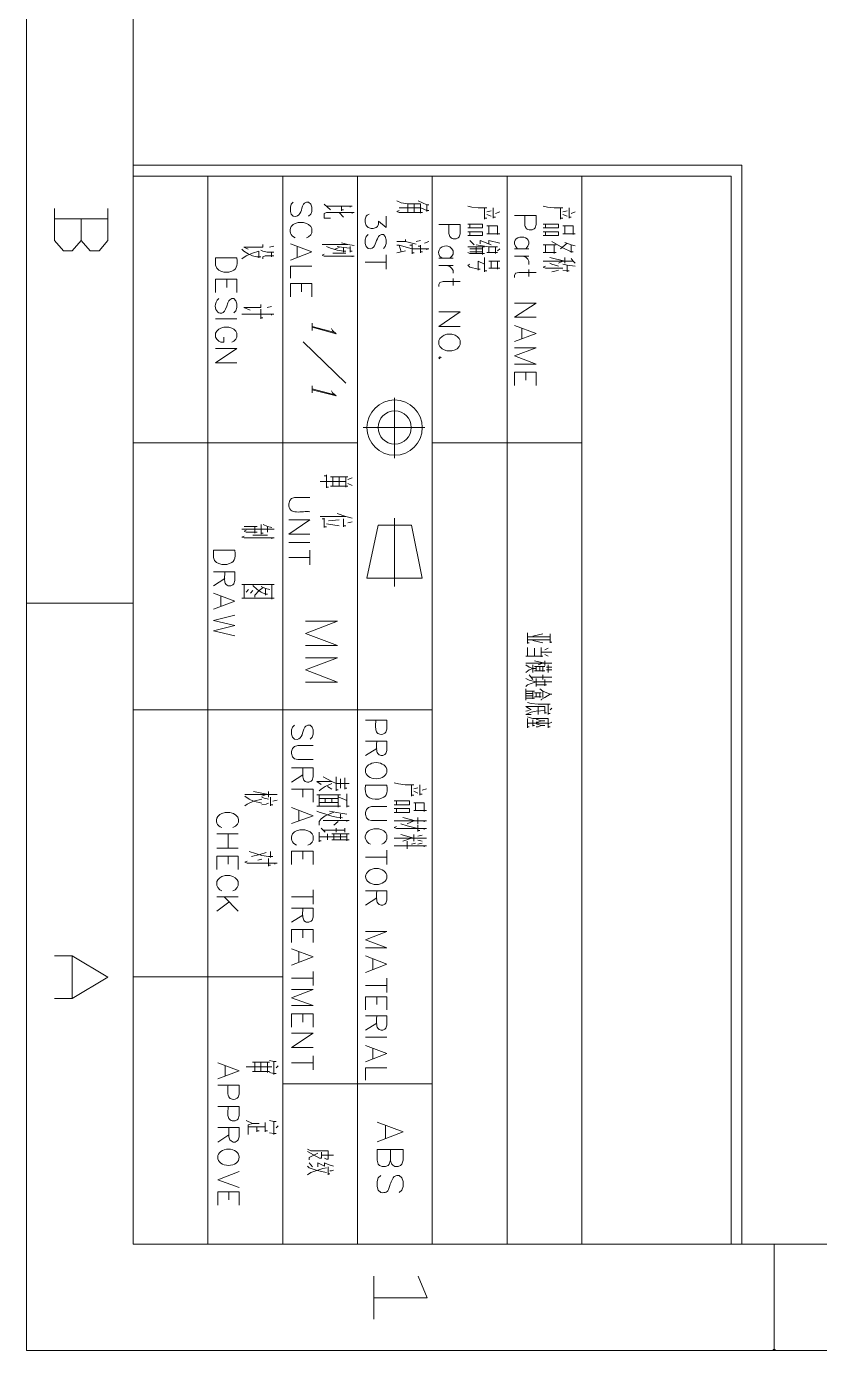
# Model space of a CAD drawing. Header units: millimetres. Extents: x 0 to 204, y 0 to 288.
# Drawn here: x 0 to 50.9, y 0 to 85 of the extents above; entities that cross this region are included whole.
import ezdxf

# ---------------------------------------------------------------- set-up
doc = ezdxf.new("R2010")
doc.units = ezdxf.units.MM

msp = doc.modelspace()

# ---------------------------------------------------------------- hatches: boundary and pattern name
h = msp.add_hatch(color=0)
h.dxf.hatch_style = 2
h.paths.add_polyline_path([(38.692667, 71.331667), (38.692667, 69.2785)])
h = msp.add_hatch(color=0)
h.dxf.hatch_style = 2
h.paths.add_polyline_path([(39.391167, 70.908333), (39.391167, 69.7865)])
h = msp.add_hatch(color=0)
h.dxf.hatch_style = 2
h.paths.add_polyline_path([(38.692667, 68.368333), (38.692667, 66.315167)])
h = msp.add_hatch(color=0)
h.dxf.hatch_style = 2
h.paths.add_polyline_path([(39.391167, 67.8815), (39.391167, 66.7385)])
h = msp.add_hatch(color=0)
h.dxf.hatch_style = 2
h.paths.add_polyline_path([(47.879, 0), (47.900167, 0.084667), (47.984833, 0.105833), (48.0695, 0.084667), (48.090667, 0)])

# ---------------------------------------------------------------- linework, layer by layer
at = {"color": 0, "lineweight": 0}
for points in [[(0, 287.930167), (0, 0)], [(6.836833, 281.093333), (6.836833, 6.836833)], [(45.9105, 6.836833), (45.9105, 76.094167), (6.836833, 76.094167)], [(45.9105, 76.094167), (45.9105, 6.836833)], [(6.836833, 75.395667), (6.836833, 6.836833)], [(45.233167, 75.395667), (6.836833, 75.395667)], [(6.836833, 75.395667), (6.836833, 6.836833)], [(11.641667, 75.395667), (11.641667, 6.836833)], [(11.641667, 75.395667), (11.641667, 6.836833)], [(16.4465, 75.395667), (16.4465, 6.836833)], [(16.4465, 75.395667), (16.4465, 6.836833)], [(21.251333, 75.395667), (21.251333, 6.836833)], [(21.251333, 75.395667), (21.251333, 6.836833)], [(26.035, 75.395667), (26.035, 6.836833)], [(26.035, 75.395667), (26.035, 6.836833)], [(30.839833, 75.395667), (30.839833, 6.836833)], [(30.839833, 75.395667), (30.839833, 6.836833)], [(35.644667, 75.395667), (35.644667, 6.836833)], [(35.644667, 75.395667), (35.644667, 6.836833)], [(45.233167, 75.395667), (45.233167, 6.836833)], [(45.233167, 75.395667), (45.233167, 6.836833)], [(1.799167, 73.321333), (1.799167, 71.268167), (2.370667, 70.590833), (2.942167, 70.590833), (3.513667, 71.268167), (3.513667, 72.644)], [(3.513667, 71.268167), (4.085167, 70.590833), (4.656667, 70.590833), (5.228167, 71.268167), (5.228167, 73.321333)], [(18.0975, 72.813333), (18.245667, 72.940333), (18.309167, 73.130833), (18.309167, 73.406), (18.245667, 73.5965), (18.0975, 73.7235), (17.9705, 73.7235), (17.8435, 73.66), (17.78, 73.5965), (17.7165, 73.4695), (17.679791, 73.339093), (17.643888, 73.211994), (17.60305, 73.093461), (17.551532, 72.988752), (17.483594, 72.903126), (17.393493, 72.841842), (17.275487, 72.810158), (17.123833, 72.813333), (16.996833, 72.940333), (16.933333, 73.130833), (16.933333, 73.406), (16.996833, 73.5965), (17.123833, 73.7235)], [(19.1135, 73.5965), (19.515667, 73.236667)], [(20.8915, 73.4695), (19.261667, 73.4695)], [(20.214167, 73.4695), (20.214167, 73.173167)], [(20.214167, 73.236667), (20.341167, 73.236667)], [(20.7645, 73.4695), (20.7645, 73.406)], [(24.468667, 73.617667), (24.045333, 73.681167), (23.770167, 73.808167)], [(25.421167, 73.067333), (23.918333, 73.067333), (23.770167, 73.130833), (23.918333, 73.194333)], [(25.294167, 73.363667), (23.918333, 73.363667)], [(24.468667, 73.067333), (24.468667, 73.617667), (25.294167, 73.617667)], [(24.870833, 73.617667), (24.870833, 73.067333)], [(25.823333, 73.554167), (25.696333, 73.554167), (25.146, 73.808167)], [(25.294167, 73.617667), (25.294167, 73.003833)], [(25.823333, 73.194333), (25.696333, 73.194333), (25.548167, 73.257833), (25.421167, 73.321333), (25.294167, 73.363667)], [(25.696333, 73.554167), (25.696333, 73.130833)], [(29.548667, 73.363667), (28.998333, 73.363667), (28.575, 73.406), (28.321, 73.4695)], [(29.4005, 73.363667), (29.4005, 72.622833)], [(29.823833, 73.173167), (29.548667, 73.109667)], [(29.950833, 73.363667), (29.950833, 72.686333)], [(30.374167, 73.109667), (30.099, 72.982667)], [(34.417, 73.363667), (33.866667, 73.363667), (33.443333, 73.406), (33.168167, 73.4695)], [(34.268833, 73.363667), (34.268833, 72.622833)], [(34.692167, 73.173167), (34.417, 73.109667)], [(34.819167, 73.363667), (34.819167, 72.686333)], [(35.221333, 73.109667), (34.946167, 72.982667)], [(5.228167, 72.644), (1.799167, 72.644)], [(17.9705, 71.4375), (18.0975, 71.501), (18.245667, 71.628), (18.309167, 71.755), (18.309167, 72.030167), (18.245667, 72.157167), (18.0975, 72.284167), (17.9705, 72.347667), (17.78, 72.411167), (17.441333, 72.411167), (17.250833, 72.347667), (17.123833, 72.284167), (16.996833, 72.157167), (16.941, 72.052276), (16.914631, 71.944111), (16.915505, 71.836442), (16.941403, 71.73304), (16.990105, 71.637674), (17.059391, 71.554115), (17.14704, 71.486134), (17.250833, 71.4375)], [(19.261667, 73.046167), (19.1135, 72.982667), (19.1135, 72.686333), (19.515667, 72.686333)], [(21.039667, 73.046167), (19.261667, 73.046167)], [(20.066, 73.046167), (20.341167, 72.749833)], [(20.8915, 73.046167), (20.8915, 72.982667)], [(23.092833, 72.813333), (23.092833, 72.093667), (22.584833, 72.495833), (22.584833, 72.305333), (22.521333, 72.157167), (22.436667, 72.093667), (22.246167, 72.030167), (22.119167, 72.030167), (21.928667, 72.093667), (21.801667, 72.220667), (21.738167, 72.432333), (21.738167, 72.622833), (21.801667, 72.813333), (21.865167, 72.876833), (21.992167, 72.940333)], [(26.458333, 72.284167), (27.834167, 72.284167), (27.834167, 71.6915), (27.770667, 71.501), (27.707167, 71.4375), (27.580167, 71.374), (27.475292, 71.367715), (27.386669, 71.375213), (27.312981, 71.395347), (27.25291, 71.426966), (27.205138, 71.468923), (27.168347, 71.520069), (27.141219, 71.579254), (27.122438, 71.64533), (27.110684, 71.717149), (27.10464, 71.793561), (27.102989, 71.873418), (27.104413, 71.955571), (27.107593, 72.038871), (27.111213, 72.122169), (27.113955, 72.204318), (27.1145, 72.284167)], [(28.321, 72.305333), (29.2735, 72.305333), (29.2735, 72.0725), (28.321, 72.0725)], [(28.448, 72.305333), (28.448, 72.0725)], [(29.548667, 72.686333), (29.4005, 72.686333)], [(29.548667, 72.919167), (29.823833, 72.813333)], [(30.099, 72.749833), (29.950833, 72.749833)], [(31.326667, 72.855667), (32.7025, 72.855667), (32.7025, 72.284167), (32.639, 72.0725), (32.5755, 72.009), (32.4485, 71.9455), (32.344451, 71.93675), (32.256464, 71.942951), (32.183239, 71.962776), (32.123476, 71.994894), (32.075873, 72.037979), (32.03913, 72.0907), (32.011946, 72.151731), (31.99302, 72.219741), (31.981052, 72.293402), (31.974741, 72.371386), (31.972786, 72.452364), (31.973887, 72.535008), (31.976743, 72.617989), (31.980053, 72.699978), (31.982517, 72.779647), (31.982833, 72.855667)], [(33.168167, 72.305333), (34.141833, 72.305333), (34.141833, 72.0725), (33.168167, 72.0725)], [(33.316333, 72.305333), (33.316333, 72.0725)], [(34.417, 72.686333), (34.268833, 72.686333)], [(34.417, 72.919167), (34.692167, 72.813333)], [(34.946167, 72.749833), (34.819167, 72.749833)], [(22.902333, 70.739), (23.029333, 70.866), (23.092833, 71.0565), (23.092833, 71.3105), (23.029333, 71.522167), (22.902333, 71.649167), (22.775333, 71.649167), (22.648333, 71.585667), (22.584833, 71.522167), (22.521333, 71.374), (22.468592, 71.255905), (22.425703, 71.135677), (22.384691, 71.019913), (22.33758, 70.915212), (22.276397, 70.828173), (22.193167, 70.765392), (22.079915, 70.733469), (21.928667, 70.739), (21.801667, 70.866), (21.738167, 71.0565), (21.738167, 71.3105), (21.801667, 71.522167), (21.928667, 71.649167)], [(28.321, 71.8185), (29.2735, 71.8185), (29.2735, 71.585667), (28.321, 71.585667)], [(28.448, 71.8185), (28.448, 71.585667)], [(29.548667, 72.1995), (30.226, 72.1995), (30.226, 71.649167)], [(30.374167, 71.6915), (29.548667, 71.6915)], [(29.675667, 72.1995), (29.675667, 71.6915)], [(32.046333, 70.717833), (32.171972, 70.896733), (32.234125, 71.051657), (32.241864, 71.182631), (32.204257, 71.289681), (32.130372, 71.372833), (32.02928, 71.432115), (31.91005, 71.467553), (31.78175, 71.479172), (31.65345, 71.466999), (31.53422, 71.431061), (31.433128, 71.371384), (31.359243, 71.287994), (31.321636, 71.180917), (31.329375, 71.050181), (31.391528, 70.895811), (31.517167, 70.717833)], [(33.168167, 71.8185), (34.141833, 71.8185), (34.141833, 71.585667), (33.168167, 71.585667)], [(33.316333, 71.8185), (33.316333, 71.585667)], [(34.417, 72.1995), (35.094333, 72.1995), (35.094333, 71.649167)], [(35.221333, 71.6915), (34.417, 71.6915)], [(34.544, 72.1995), (34.544, 71.6915)], [(15.0495, 70.209833), (14.774333, 70.209833), (14.499167, 70.273333), (14.224, 70.400333), (13.948833, 70.569667), (13.821833, 70.696667)], [(14.901333, 70.569667), (14.499167, 70.442667), (14.097, 70.273333), (13.821833, 70.082833)], [(15.1765, 70.993), (15.1765, 70.823667), (13.948833, 70.823667), (14.224, 70.696667)], [(14.901333, 70.569667), (14.901333, 70.146333)], [(15.875, 70.506167), (15.451667, 70.506167), (15.1765, 70.569667), (15.0495, 70.633167)], [(15.875, 70.887167), (15.599833, 70.823667)], [(16.933333, 71.035333), (18.309167, 70.527333), (16.933333, 69.998167)], [(17.377833, 70.844833), (17.377833, 70.188667)], [(20.616333, 70.993), (18.9865, 70.993)], [(20.489333, 70.569667), (20.341167, 70.569667), (19.939, 70.633167), (19.515667, 70.760167), (19.261667, 70.866)], [(20.066, 70.8025), (19.790833, 70.696667)], [(20.7645, 70.760167), (20.341167, 70.8025), (19.939, 70.866)], [(21.039667, 70.9295), (20.616333, 70.993), (20.214167, 71.12)], [(20.341167, 70.506167), (20.341167, 70.8025)], [(20.7645, 70.506167), (20.7645, 70.866)], [(20.8915, 70.569667), (20.7645, 70.569667)], [(24.3205, 71.331667), (24.3205, 71.204667), (23.770167, 71.204667)], [(24.743833, 70.717833), (23.918333, 70.950667), (23.770167, 70.950667)], [(23.770167, 70.463833), (24.3205, 70.590833)], [(23.918333, 70.950667), (24.045333, 70.527333)], [(25.019, 71.014167), (24.3205, 71.204667)], [(24.743833, 70.950667), (24.595667, 70.950667)], [(24.743833, 71.014167), (24.743833, 70.400333)], [(24.743833, 70.717833), (25.823333, 70.717833)], [(25.294167, 71.268167), (25.019, 71.204667)], [(25.294167, 70.887167), (25.146, 70.887167)], [(25.294167, 70.463833), (25.294167, 70.950667)], [(25.823333, 71.204667), (25.548167, 71.077667)], [(25.696333, 70.717833), (25.696333, 70.654333)], [(27.178, 70.125167), (27.305, 70.252167), (27.389667, 70.379167), (27.389667, 70.590833), (27.305, 70.717833), (27.178, 70.844833), (26.9875, 70.908333), (26.817168, 70.900871), (26.670943, 70.846785), (26.555433, 70.756467), (26.477251, 70.64031), (26.443006, 70.508709), (26.459309, 70.372056), (26.53277, 70.240744), (26.67, 70.125167)], [(29.4005, 70.844833), (28.321, 70.844833)], [(28.723167, 70.971833), (28.448, 71.268167)], [(28.448, 70.717833), (29.2735, 70.717833)], [(30.226, 70.844833), (29.675667, 70.844833), (28.850167, 70.971833)], [(28.850167, 70.844833), (28.850167, 70.4215)], [(29.823833, 70.971833), (29.125333, 71.268167)], [(29.125333, 71.268167), (29.125333, 71.035333)], [(29.2735, 70.844833), (29.2735, 70.358)], [(30.374167, 71.077667), (29.675667, 71.268167), (29.675667, 71.035333)], [(29.675667, 70.844833), (29.675667, 70.485)], [(30.099, 70.4215), (30.099, 70.844833)], [(30.374167, 70.717833), (30.226, 70.590833)], [(32.236833, 70.717833), (31.326667, 70.717833)], [(33.993667, 70.971833), (33.168167, 70.971833)], [(33.316333, 70.971833), (33.316333, 70.485)], [(34.946167, 70.527333), (34.417, 70.781333), (33.7185, 71.204667)], [(33.866667, 70.4215), (33.866667, 70.971833)], [(34.692167, 71.077667), (34.268833, 70.717833)], [(35.221333, 70.908333), (34.946167, 70.971833), (34.544, 71.141167)], [(34.946167, 70.971833), (34.946167, 70.485)], [(15.1765, 70.082833), (15.1765, 70.209833), (15.324667, 70.273333), (15.875, 70.273333)], [(15.726833, 70.506167), (15.726833, 70.209833)], [(21.039667, 70.252167), (19.1135, 70.252167), (18.9865, 70.315667), (19.1135, 70.379167)], [(20.489333, 70.442667), (19.663833, 70.442667)], [(20.8915, 70.252167), (20.8915, 70.209833)], [(23.092833, 69.871167), (21.738167, 69.871167)], [(23.092833, 70.336833), (23.092833, 69.426667)], [(24.870833, 70.463833), (24.743833, 70.463833)], [(25.421167, 70.527333), (25.294167, 70.527333)], [(27.389667, 70.125167), (26.458333, 70.125167)], [(28.321, 70.485), (28.448, 70.4215)], [(29.125333, 69.426667), (28.998333, 69.426667), (28.448, 69.553667), (28.321, 69.680667), (28.448, 69.744167)], [(29.2735, 70.527333), (28.448, 70.527333)], [(29.4005, 70.4215), (28.448, 70.4215)], [(29.4005, 69.744167), (28.998333, 69.934667), (28.998333, 69.363167)], [(29.4005, 70.1675), (29.4005, 69.257333)], [(29.548667, 70.485), (30.226, 70.485)], [(30.374167, 69.934667), (29.675667, 69.934667)], [(29.823833, 69.934667), (29.823833, 69.490167)], [(30.226, 69.426667), (30.226, 69.934667)], [(31.326667, 70.252167), (32.236833, 70.252167)], [(31.855833, 70.252167), (32.046333, 70.188667), (32.173333, 70.061667), (32.236833, 69.934667), (32.236833, 69.723)], [(33.168167, 70.485), (33.993667, 70.485)], [(35.094333, 69.934667), (33.168167, 69.934667)], [(34.544, 69.934667), (33.5915, 70.1675)], [(34.141833, 69.617167), (33.7185, 69.744167), (33.5915, 69.807667)], [(34.417, 69.934667), (34.141833, 69.807667)], [(35.221333, 69.617167), (34.692167, 69.680667), (34.417, 69.744167)], [(34.544, 70.1675), (34.544, 69.807667)], [(35.094333, 70.527333), (34.946167, 70.527333)], [(35.221333, 69.807667), (35.094333, 69.934667), (34.946167, 70.104)], [(18.309167, 69.617167), (16.933333, 69.617167), (16.933333, 68.834)], [(26.458333, 69.6595), (27.389667, 69.6595)], [(26.9875, 69.6595), (27.178, 69.596), (27.305, 69.469), (27.389667, 69.342), (27.389667, 69.1515)], [(29.548667, 69.320833), (29.4005, 69.320833)], [(29.675667, 69.490167), (30.374167, 69.490167)], [(32.7025, 69.215), (31.601833, 69.215), (31.390167, 69.1515), (31.326667, 69.003333), (31.326667, 68.876333)], [(32.236833, 69.4055), (32.236833, 68.939833)], [(34.417, 69.490167), (33.316333, 69.490167), (33.168167, 69.553667), (33.316333, 69.617167)], [(34.141833, 69.363167), (33.993667, 69.320833), (33.7185, 69.257333)], [(34.819167, 69.320833), (34.692167, 69.320833), (34.417, 69.363167)], [(34.692167, 69.680667), (34.692167, 69.257333)], [(12.1285, 68.7705), (13.504333, 68.7705), (13.504333, 67.923833)], [(12.1285, 68.7705), (12.1285, 67.923833)], [(12.848167, 68.7705), (12.848167, 68.241333)], [(16.933333, 68.495333), (18.309167, 68.495333), (18.309167, 67.648667)], [(16.933333, 68.495333), (16.933333, 67.648667)], [(17.653, 68.495333), (17.653, 67.966167)], [(27.834167, 68.622333), (26.7335, 68.622333), (26.521833, 68.558833), (26.458333, 68.431833), (26.458333, 68.304833)], [(27.389667, 68.812833), (27.389667, 68.368333)], [(13.313833, 66.6115), (13.440833, 66.7385), (13.504333, 66.950167), (13.504333, 67.204167), (13.440833, 67.394667), (13.313833, 67.542833), (13.186833, 67.542833), (13.059833, 67.458167), (12.996333, 67.394667), (12.911667, 67.267667), (12.853562, 67.037283), (12.782699, 66.85953), (12.702452, 66.730205), (12.616193, 66.645102), (12.527297, 66.600017), (12.439137, 66.590747), (12.355087, 66.613085), (12.278519, 66.662829), (12.212807, 66.735774), (12.161325, 66.827714), (12.127446, 66.934447), (12.114543, 67.051767), (12.125991, 67.17547), (12.165161, 67.301351), (12.235429, 67.425207), (12.340167, 67.542833)], [(31.326667, 67.2465), (32.7025, 67.2465), (31.326667, 66.336333), (32.7025, 66.336333)], [(15.875, 66.526833), (13.821833, 66.526833)], [(15.0495, 67.140667), (15.0495, 66.950167), (13.948833, 66.950167)], [(13.948833, 66.950167), (14.351, 66.780833)], [(15.0495, 66.844333), (15.0495, 66.2305)], [(15.726833, 67.013667), (15.451667, 66.950167)], [(15.726833, 66.526833), (15.726833, 66.463333)], [(26.458333, 66.675), (27.834167, 66.675), (26.458333, 65.743667), (27.834167, 65.743667)], [(12.1285, 66.2305), (13.504333, 66.2305)], [(13.186833, 64.727667), (13.313833, 64.791167), (13.440833, 64.918167), (13.504333, 65.045167), (13.504333, 65.320333), (13.440833, 65.447333), (13.313833, 65.574333), (13.186833, 65.637833), (12.996333, 65.701333), (12.657667, 65.701333), (12.467167, 65.637833), (12.340167, 65.574333), (12.213167, 65.447333), (12.1285, 65.320333), (12.1285, 65.045167), (12.213167, 64.918167), (12.340167, 64.791167), (12.467167, 64.727667), (12.657667, 64.727667), (12.657667, 65.045167)], [(15.1765, 66.294), (15.0495, 66.294)], [(18.330333, 65.955333), (18.330333, 65.489667)], [(19.790833, 65.362667), (18.330333, 65.743667)], [(19.579167, 65.616667), (19.642667, 65.489667), (19.8755, 65.278), (18.330333, 65.701333)], [(31.326667, 65.807167), (32.7025, 65.299167), (31.326667, 64.77)], [(31.792333, 65.616667), (31.792333, 64.9605)], [(20.489333, 62.103), (17.758833, 64.748833)], [(12.1285, 64.3255), (13.504333, 64.3255), (12.1285, 63.415333), (13.504333, 63.415333)], [(26.6065, 63.732833), (26.521833, 63.796333), (26.458333, 63.732833), (26.521833, 63.669333)], [(31.326667, 64.367833), (32.7025, 64.367833), (31.326667, 63.859833), (32.7025, 63.330667), (31.326667, 63.330667)], [(31.326667, 62.8015), (32.7025, 62.8015), (32.7025, 61.954833)], [(31.326667, 62.8015), (31.326667, 61.954833)], [(32.046333, 62.8015), (32.046333, 62.2935)], [(18.330333, 61.933667), (18.330333, 61.489167)], [(19.790833, 61.341), (18.330333, 61.743167)], [(19.579167, 61.616167), (19.642667, 61.489167), (19.8755, 61.2775), (18.330333, 61.679667)], [(23.622, 61.1505), (23.622, 57.277)], [(21.611167, 59.2455), (25.569333, 59.2455)], [(21.251333, 58.271833), (6.836833, 58.271833)], [(26.035, 58.271833), (35.644667, 58.271833)], [(19.261667, 56.155167), (19.1135, 56.155167)], [(19.261667, 56.218667), (19.261667, 55.372)], [(20.489333, 55.795333), (18.838333, 55.795333)], [(19.388667, 55.414333), (19.261667, 55.414333)], [(20.616333, 56.091667), (19.515667, 56.091667)], [(19.515667, 55.477833), (20.616333, 55.477833)], [(19.663833, 56.091667), (19.663833, 55.477833)], [(20.066, 55.477833), (20.066, 56.091667)], [(20.489333, 55.414333), (20.489333, 56.091667)], [(20.8915, 56.028167), (20.616333, 55.922333)], [(20.616333, 55.668333), (20.8915, 55.541333)], [(18.182167, 54.758167), (17.2085, 54.758167), (17.018, 54.694667), (16.891, 54.567667), (16.8275, 54.356), (16.83023, 54.221966), (16.854498, 54.112052), (16.89803, 54.024013), (16.958551, 53.955603), (17.033788, 53.904574), (17.121467, 53.868681), (17.219311, 53.845677), (17.325049, 53.833316), (17.436405, 53.829351), (17.551104, 53.831536), (17.666874, 53.837625), (17.781439, 53.845371), (17.892525, 53.852528), (17.997858, 53.856849), (18.095163, 53.856089), (18.182167, 53.848)], [(20.489333, 53.551667), (18.838333, 53.551667)], [(20.8915, 53.424667), (20.489333, 53.551667), (19.939, 53.742167)], [(15.896167, 52.726167), (13.821833, 52.726167)], [(13.97, 52.8955), (14.7955, 52.8955)], [(14.647333, 52.8955), (14.647333, 52.472167)], [(15.070667, 52.408667), (15.070667, 53.0225)], [(15.748, 52.832), (15.472833, 52.8955), (15.197667, 53.0225)], [(15.472833, 52.535667), (15.472833, 52.8955)], [(16.8275, 53.318833), (18.182167, 53.318833), (16.8275, 52.408667), (18.182167, 52.408667)], [(19.1135, 53.382333), (18.9865, 53.382333)], [(19.1135, 53.424667), (19.1135, 52.832)], [(19.261667, 52.874333), (19.1135, 52.874333)], [(19.261667, 53.064833), (20.066, 52.937833)], [(20.066, 53.318833), (19.388667, 53.255333)], [(20.341167, 53.382333), (20.341167, 52.874333)], [(20.489333, 52.937833), (20.341167, 52.937833)], [(20.616333, 53.128333), (20.8915, 53.191833)], [(23.622, 53.424667), (23.622, 49.043167)], [(13.97, 52.281667), (13.821833, 52.218167), (13.97, 52.175833), (15.896167, 52.175833)], [(14.097, 52.535667), (13.97, 52.599167), (14.097, 52.662667)], [(14.7955, 52.535667), (14.097, 52.535667)], [(15.472833, 52.345167), (14.520333, 52.345167)], [(15.070667, 52.472167), (15.197667, 52.472167)], [(15.748, 52.112333), (15.748, 52.175833)], [(16.8275, 51.8795), (18.182167, 51.8795)], [(18.182167, 51.3715), (18.182167, 50.440167)], [(18.182167, 50.905833), (16.8275, 50.905833)], [(12.0015, 49.995667), (13.377333, 49.995667), (13.377333, 49.424167), (13.313833, 49.2125), (13.250333, 49.149), (13.123333, 49.0855), (13.028098, 49.083982), (12.948524, 49.096871), (12.88326, 49.122748), (12.830952, 49.160195), (12.790246, 49.207794), (12.75979, 49.264125), (12.738228, 49.32777), (12.724209, 49.397311), (12.716379, 49.47133), (12.713384, 49.548407), (12.713871, 49.627125), (12.716487, 49.706064), (12.719878, 49.783806), (12.72269, 49.858933), (12.723571, 49.930026), (12.721167, 49.995667)], [(12.721167, 49.551167), (12.0015, 49.0855)], [(12.0015, 48.619833), (13.377333, 48.111833), (12.0015, 47.582667)], [(15.896167, 49.170167), (13.821833, 49.170167)], [(13.97, 49.170167), (13.97, 48.302333)], [(14.245167, 48.852667), (14.097, 48.683333)], [(14.372167, 48.619833), (14.520333, 48.789167)], [(15.472833, 48.556333), (15.345833, 48.556333), (15.070667, 48.683333), (14.7955, 48.852667), (14.520333, 49.106667)], [(15.197667, 48.979667), (14.9225, 48.789167), (14.647333, 48.492833), (14.647333, 48.365833)], [(15.621, 48.852667), (15.345833, 48.916167), (15.070667, 49.043167)], [(15.345833, 48.916167), (15.345833, 48.492833)], [(15.748, 48.238833), (15.748, 49.170167)], [(0, 47.984833), (6.836833, 47.984833)], [(12.467167, 48.429333), (12.467167, 47.773167)], [(13.821833, 48.302333), (15.896167, 48.302333)], [(13.377333, 47.201667), (12.0015, 46.863), (13.377333, 46.5455), (12.0015, 46.206833), (13.377333, 45.889333)], [(17.907, 46.820667), (19.960167, 46.820667), (17.907, 46.0375), (19.960167, 45.254333), (17.907, 45.254333)], [(32.152167, 46.079833), (32.152167, 45.381333)], [(33.147, 46.016333), (32.490833, 45.868167)], [(33.612667, 46.016333), (33.612667, 45.423667)], [(33.612667, 45.825833), (32.152167, 45.825833)], [(33.612667, 45.614167), (32.152167, 45.614167)], [(32.258, 45.423667), (32.152167, 45.423667)], [(32.152167, 45.127333), (32.152167, 44.577)], [(32.490833, 45.571833), (33.147, 45.423667)], [(32.596667, 45.085), (32.596667, 44.577)], [(33.041167, 45.127333), (33.041167, 44.534667)], [(33.485667, 45.085), (33.274, 44.979167)], [(33.7185, 45.466), (33.612667, 45.466)], [(17.907, 44.471167), (19.960167, 44.471167), (17.907, 43.688), (19.960167, 42.904833), (17.907, 42.904833)], [(33.147, 44.577), (32.046333, 44.577)], [(33.274, 44.1325), (32.596667, 44.280667)], [(33.7185, 44.831), (33.041167, 44.831)], [(33.274, 44.682833), (33.485667, 44.577)], [(33.274, 44.280667), (33.274, 43.984333)], [(33.7185, 44.1325), (32.046333, 44.1325)], [(32.7025, 43.772667), (32.490833, 43.772667), (32.258, 43.8785), (32.046333, 44.026667)], [(32.490833, 43.772667), (32.258, 43.688), (32.046333, 43.518667)], [(32.490833, 43.074167), (32.258, 43.3705)], [(32.490833, 43.518667), (32.490833, 44.026667)], [(33.274, 43.920833), (32.596667, 43.920833)], [(32.596667, 43.6245), (33.274, 43.6245)], [(32.7025, 43.920833), (32.7025, 43.6245)], [(33.147, 44.1325), (32.8295, 44.026667)], [(32.935333, 43.920833), (32.935333, 43.6245)], [(33.147, 43.582167), (33.147, 43.920833)], [(33.147, 43.3705), (33.147, 43.074167)], [(33.379833, 43.8785), (33.7185, 43.8785)], [(33.7185, 43.688), (33.379833, 43.688)], [(33.485667, 44.026667), (33.485667, 43.518667)], [(33.7185, 42.926), (32.7025, 42.926), (32.258, 43.031833), (32.046333, 43.137667)], [(32.7025, 42.926), (32.385, 42.820167), (32.152167, 42.7355), (32.046333, 42.629667)], [(32.385, 43.222333), (33.7185, 43.222333)], [(32.7025, 42.629667), (32.7025, 43.137667)], [(33.379833, 42.7355), (32.7025, 42.7355)], [(33.274, 43.074167), (33.274, 42.672)], [(32.046333, 42.4815), (32.046333, 41.740667)], [(32.596667, 42.333333), (32.046333, 42.333333)], [(32.046333, 42.185167), (32.490833, 42.185167)], [(32.490833, 42.037), (32.046333, 42.037)], [(32.046333, 41.888833), (32.596667, 41.888833)], [(32.490833, 41.825333), (32.490833, 42.333333)], [(33.041167, 42.2275), (32.596667, 42.2275)], [(32.596667, 41.9735), (33.041167, 41.9735)], [(32.7025, 42.2275), (32.7025, 41.9735)], [(33.7185, 42.142833), (33.612667, 42.142833), (33.147, 42.333333), (32.935333, 42.4815)], [(32.935333, 41.931167), (32.935333, 42.2275)], [(33.612667, 42.142833), (33.274, 41.931167), (33.041167, 41.783), (33.041167, 41.740667)], [(33.147, 41.931167), (33.147, 42.291)], [(26.035, 41.126833), (6.836833, 41.126833)], [(33.274, 41.3385), (32.046333, 41.3385), (32.385, 41.126833)], [(33.274, 41.0845), (32.7025, 41.042167), (32.385, 40.978667), (32.046333, 40.8305), (32.385, 40.8305)], [(32.258, 41.0845), (32.046333, 41.042167)], [(33.612667, 41.486667), (32.8295, 41.486667), (32.385, 41.529), (32.152167, 41.5925)], [(32.8295, 41.3385), (32.8295, 40.8305)], [(33.274, 41.3385), (33.274, 40.894)], [(33.379833, 40.936333), (33.274, 40.936333)], [(33.485667, 41.486667), (33.485667, 40.8305)], [(33.612667, 40.894), (33.485667, 40.894)], [(33.612667, 41.126833), (33.7185, 41.232667)], [(18.203333, 39.243), (18.330333, 39.37), (18.393833, 39.5605), (18.393833, 39.835667), (18.330333, 40.026167), (18.203333, 40.153167), (18.055167, 40.153167), (17.928167, 40.089667), (17.864667, 40.026167), (17.801167, 39.899167), (17.759176, 39.769787), (17.722552, 39.64181), (17.684027, 39.521298), (17.636331, 39.414318), (17.572199, 39.326933), (17.484361, 39.265208), (17.365551, 39.235209), (17.2085, 39.243), (17.0815, 39.37), (17.018, 39.5605), (17.018, 39.835667), (17.0815, 40.026167), (17.2085, 40.153167)], [(21.759333, 40.470667), (23.135167, 40.470667), (23.135167, 39.899167), (23.071667, 39.6875), (23.008167, 39.624), (22.86, 39.5605), (22.759681, 39.552885), (22.674965, 39.56057), (22.604583, 39.582119), (22.547262, 39.616096), (22.501732, 39.661065), (22.466722, 39.715591), (22.440959, 39.778239), (22.423173, 39.847573), (22.412092, 39.922157), (22.406446, 40.000556), (22.404963, 40.081334), (22.406372, 40.163055), (22.409401, 40.244285), (22.41278, 40.323587), (22.415236, 40.399526), (22.4155, 40.470667)], [(32.490833, 40.5765), (32.258, 40.64), (32.152167, 40.682333)], [(32.152167, 40.5765), (32.152167, 39.983833)], [(33.485667, 40.280167), (32.152167, 40.280167)], [(32.258, 40.047333), (32.152167, 40.047333)], [(32.490833, 40.5765), (33.485667, 40.5765), (33.485667, 39.983833)], [(32.490833, 40.491833), (32.490833, 40.089667)], [(32.596667, 40.132), (32.490833, 40.132)], [(33.041167, 40.428333), (32.8295, 40.491833), (32.7025, 40.534167)], [(33.041167, 40.428333), (32.8295, 40.343667), (32.7025, 40.343667)], [(33.274, 40.132), (33.041167, 40.132), (32.8295, 40.1955), (32.7025, 40.237833)], [(33.041167, 40.132), (32.8295, 40.047333), (32.7025, 40.047333)], [(33.274, 40.428333), (33.041167, 40.428333)], [(33.7185, 40.343667), (33.485667, 40.237833)], [(33.612667, 40.047333), (33.485667, 40.047333)], [(21.759333, 39.116), (23.135167, 39.116), (23.135167, 38.523333), (23.071667, 38.332833), (23.008167, 38.269333), (22.86, 38.205833), (22.772517, 38.202544), (22.698414, 38.215453), (22.636643, 38.242809), (22.586156, 38.28286), (22.545905, 38.333854), (22.514843, 38.394039), (22.49192, 38.461663), (22.47609, 38.534975), (22.466303, 38.612222), (22.461513, 38.691654), (22.46067, 38.771517), (22.462728, 38.850061), (22.466638, 38.925533), (22.471352, 38.996181), (22.475822, 39.060254), (22.479, 39.116)], [(18.393833, 38.840833), (17.420167, 38.840833), (17.2085, 38.777333), (17.0815, 38.650333), (17.018, 38.459833), (17.018, 38.332833), (17.0815, 38.121167), (17.2085, 37.994167), (17.420167, 37.930667), (18.393833, 37.930667)], [(22.479, 38.650333), (21.759333, 38.205833)], [(17.018, 37.4015), (18.393833, 37.4015), (18.393833, 36.83), (18.330333, 36.618333), (18.266833, 36.554833), (18.118667, 36.491333), (18.030366, 36.488246), (17.955995, 36.501243), (17.894413, 36.528592), (17.844476, 36.568559), (17.805041, 36.619411), (17.774967, 36.679415), (17.75311, 36.746838), (17.738328, 36.819946), (17.729479, 36.897006), (17.725419, 36.976286), (17.725007, 37.056051), (17.7271, 37.134568), (17.730555, 37.210105), (17.734229, 37.280929), (17.736981, 37.345304), (17.737667, 37.4015)], [(17.737667, 36.957), (17.018, 36.491333)], [(19.600333, 36.533667), (19.05, 36.83)], [(19.8755, 35.919833), (19.8755, 36.83)], [(20.150667, 36.703), (20.150667, 36.110333)], [(20.425833, 36.7665), (20.425833, 36.046833)], [(15.536333, 35.687), (14.562667, 35.8775)], [(15.536333, 35.8775), (15.536333, 35.517667)], [(17.018, 36.046833), (18.393833, 36.046833), (18.393833, 35.200167)], [(17.737667, 36.046833), (17.737667, 35.517667)], [(19.8755, 36.406667), (19.600333, 36.533667), (18.626667, 36.533667), (18.901833, 36.343167)], [(19.600333, 36.406667), (19.177, 36.216167), (18.901833, 36.046833), (18.774833, 35.919833)], [(19.600333, 36.046833), (19.325167, 36.216167)], [(20.701, 36.406667), (19.8755, 36.406667)], [(20.0025, 35.983333), (19.8755, 35.983333)], [(20.552833, 36.110333), (20.425833, 36.110333)], [(20.552833, 35.729333), (20.552833, 34.882667)], [(24.849667, 36.322), (24.299333, 36.322), (23.876, 36.3855), (23.600833, 36.449)], [(24.7015, 36.322), (24.7015, 35.581167)], [(25.124833, 36.1315), (24.849667, 36.068)], [(24.849667, 35.898667), (25.124833, 35.771667)], [(25.251833, 36.322), (25.251833, 35.644667)], [(25.4, 35.708167), (25.251833, 35.708167)], [(25.675167, 36.068), (25.4, 35.962167)], [(16.086667, 35.687), (14.012333, 35.687)], [(15.113, 35.136667), (14.562667, 35.263667), (14.2875, 35.390667), (14.012333, 35.581167)], [(15.113, 35.390667), (14.562667, 35.263667), (14.1605, 35.073167), (14.012333, 34.967333)], [(15.388167, 35.687), (15.113, 35.581167)], [(15.536333, 35.390667), (15.261167, 35.454167), (15.113, 35.517667)], [(15.536333, 35.136667), (15.388167, 35.073167), (15.113, 35.030833)], [(15.663333, 35.517667), (15.663333, 34.967333)], [(15.8115, 35.030833), (15.663333, 35.030833)], [(16.086667, 35.327167), (15.8115, 35.263667)], [(17.018, 34.8615), (18.393833, 34.332333), (17.018, 33.824333)], [(20.150667, 35.665833), (18.626667, 35.665833)], [(20.150667, 34.946167), (18.626667, 34.946167)], [(18.774833, 35.665833), (18.774833, 34.946167)], [(20.0025, 35.433), (18.774833, 35.433)], [(20.0025, 35.179), (18.774833, 35.179)], [(19.177, 35.433), (19.177, 35.179)], [(19.600333, 35.433), (19.600333, 35.179)], [(20.0025, 35.665833), (20.0025, 34.882667)], [(20.552833, 35.306), (20.0025, 35.538833)], [(20.701, 34.946167), (20.552833, 34.946167)], [(23.135167, 34.925), (22.140333, 34.925), (21.949833, 34.8615), (21.822833, 34.7345), (21.759333, 34.544), (21.759333, 34.417), (21.822833, 34.205333), (21.949833, 34.078333), (22.140333, 34.014833), (23.135167, 34.014833)], [(23.600833, 35.284833), (24.5745, 35.284833), (24.5745, 35.030833), (23.600833, 35.030833)], [(23.749, 35.284833), (23.749, 35.030833)], [(24.849667, 35.644667), (24.7015, 35.644667)], [(24.849667, 35.157833), (25.527, 35.157833), (25.527, 34.6075)], [(24.976667, 35.157833), (24.976667, 34.671)], [(13.250333, 33.570333), (13.42316, 33.657416), (13.539953, 33.78076), (13.600638, 33.92718), (13.60514, 34.083493), (13.553385, 34.236515), (13.445298, 34.373063), (13.280806, 34.479952), (13.059833, 34.544), (12.742333, 34.544), (12.530667, 34.4805), (12.403667, 34.417), (12.276667, 34.29), (12.224581, 34.180711), (12.198978, 34.071388), (12.198594, 33.964811), (12.222163, 33.863756), (12.268419, 33.771003), (12.336099, 33.68933), (12.423936, 33.621514), (12.530667, 33.570333)], [(17.483667, 34.671), (17.483667, 34.014833)], [(20.277667, 34.205333), (20.105946, 34.2082), (19.903364, 34.237199), (19.680401, 34.286414), (19.447536, 34.349928), (19.215251, 34.421827), (18.994024, 34.496193), (18.794336, 34.567112), (18.626667, 34.628667)], [(19.727333, 34.565167), (19.177, 34.332333), (18.901833, 34.141833), (18.774833, 33.951333), (18.774833, 33.7185)], [(20.701, 34.014833), (19.05, 34.014833)], [(20.552833, 34.438167), (20.150667, 34.501667), (19.452167, 34.628667)], [(20.150667, 34.438167), (20.150667, 34.141833)], [(20.552833, 34.014833), (20.552833, 33.951333)], [(23.600833, 34.798), (24.5745, 34.798), (24.5745, 34.544), (23.600833, 34.544)], [(23.749, 34.798), (23.749, 34.544)], [(24.151167, 34.2265), (24.976667, 33.993667)], [(25.675167, 34.671), (24.849667, 34.671)], [(25.124833, 34.2265), (25.124833, 33.803167)], [(12.213167, 33.168167), (13.589, 33.168167)], [(12.932833, 33.168167), (12.932833, 32.258)], [(18.055167, 32.4485), (18.203333, 32.512), (18.330333, 32.639), (18.393833, 32.766), (18.393833, 33.041167), (18.330333, 33.168167), (18.203333, 33.295167), (18.055167, 33.358667), (17.864667, 33.422167), (17.547167, 33.422167), (17.3355, 33.358667), (17.2085, 33.295167), (17.0815, 33.168167), (17.025565, 33.063276), (16.999148, 32.955111), (17.000017, 32.847442), (17.025937, 32.74404), (17.074679, 32.648674), (17.144008, 32.565115), (17.231692, 32.497134), (17.3355, 32.4485)], [(18.774833, 33.274), (18.774833, 32.660167)], [(18.901833, 33.528), (19.177, 33.274)], [(20.425833, 33.401), (19.05, 33.401)], [(19.325167, 33.168167), (19.325167, 32.787167)], [(19.600333, 33.168167), (20.701, 33.168167)], [(20.0025, 33.951333), (19.727333, 33.7185)], [(19.727333, 33.168167), (19.727333, 32.787167)], [(19.8755, 33.274), (19.8755, 33.528)], [(20.150667, 33.168167), (20.150667, 32.787167)], [(20.425833, 33.528), (20.425833, 33.274)], [(20.552833, 33.168167), (20.552833, 32.723667)], [(22.7965, 32.512), (22.9235, 32.5755), (23.071667, 32.7025), (23.135167, 32.850667), (23.135167, 33.104667), (23.071667, 33.231667), (22.9235, 33.358667), (22.7965, 33.422167), (22.606, 33.485667), (22.2885, 33.485667), (22.076833, 33.422167), (21.949833, 33.358667), (21.822833, 33.231667), (21.769532, 33.132607), (21.744153, 33.026499), (21.744885, 32.918166), (21.769917, 32.812434), (21.817438, 32.714127), (21.885639, 32.628069), (21.972707, 32.559085), (22.076833, 32.512)], [(25.675167, 33.993667), (23.600833, 33.993667)], [(25.675167, 33.506833), (23.749, 33.506833), (23.600833, 33.570333), (23.749, 33.633833)], [(25.124833, 33.506833), (24.426333, 33.676167), (24.024167, 33.803167)], [(24.849667, 33.993667), (24.426333, 33.803167)], [(25.124833, 33.739667), (25.124833, 33.316333)], [(25.251833, 33.379833), (25.124833, 33.379833)], [(25.527, 33.993667), (25.527, 33.930167)], [(25.527, 33.506833), (25.527, 33.443333)], [(20.552833, 32.977667), (18.774833, 32.977667)], [(18.901833, 32.723667), (18.774833, 32.723667)], [(20.701, 32.787167), (19.600333, 32.787167)], [(25.675167, 32.893), (23.600833, 32.893)], [(25.675167, 32.406167), (23.600833, 32.406167)], [(24.849667, 32.893), (24.024167, 33.125833)], [(24.7015, 32.893), (24.151167, 32.7025)], [(24.426333, 32.7025), (24.426333, 32.215667)], [(24.976667, 32.5755), (24.7015, 32.512)], [(24.849667, 33.125833), (24.849667, 32.7025)], [(25.4, 33.0835), (25.124833, 33.02)], [(25.124833, 32.766), (25.4, 32.7025)], [(25.4, 32.5755), (25.124833, 32.512)], [(25.527, 32.406167), (25.527, 32.342667)], [(13.589, 32.258), (12.213167, 32.258)], [(12.213167, 31.728833), (13.589, 31.728833), (13.589, 30.882167)], [(12.213167, 31.728833), (12.213167, 30.882167)], [(12.932833, 31.728833), (12.932833, 31.220833)], [(15.8115, 31.707667), (15.536333, 31.707667), (15.113, 31.771167), (14.2875, 32.025167)], [(15.388167, 31.961667), (14.986, 31.834667), (14.435667, 31.707667)], [(15.113, 31.538333), (14.837833, 31.474833)], [(15.536333, 31.580667), (15.536333, 31.093833)], [(15.663333, 32.025167), (15.663333, 31.644167)], [(17.018, 32.046333), (18.393833, 32.046333), (18.393833, 31.199667)], [(17.018, 32.046333), (17.018, 31.199667)], [(17.737667, 32.046333), (17.737667, 31.538333)], [(23.135167, 31.665333), (21.759333, 31.665333)], [(23.135167, 32.131), (23.135167, 31.199667)], [(14.1605, 31.284333), (14.012333, 31.347833), (14.1605, 31.411333)], [(16.086667, 31.284333), (14.1605, 31.284333)], [(15.663333, 31.157333), (15.536333, 31.157333)], [(15.9385, 31.284333), (15.9385, 31.220833)], [(13.250333, 29.506333), (13.3985, 29.569833), (13.5255, 29.718), (13.589, 29.845), (13.589, 30.099), (13.5255, 30.226), (13.3985, 30.353), (13.250333, 30.437667), (13.059833, 30.501167), (12.742333, 30.501167), (12.530667, 30.437667), (12.403667, 30.353), (12.276667, 30.226), (12.213167, 30.099), (12.213167, 29.845), (12.276667, 29.718), (12.403667, 29.569833), (12.530667, 29.506333)], [(12.213167, 29.125333), (13.589, 29.125333)], [(13.589, 28.215167), (12.678833, 29.125333)], [(18.393833, 29.125333), (17.018, 29.125333)], [(18.393833, 29.569833), (18.393833, 28.659667)], [(21.759333, 29.506333), (23.135167, 29.506333), (23.135167, 28.913667), (23.071667, 28.723167), (23.008167, 28.659667), (22.86, 28.596167), (22.772517, 28.592936), (22.698414, 28.605888), (22.636643, 28.633274), (22.586156, 28.673342), (22.545905, 28.724344), (22.514843, 28.784527), (22.49192, 28.852143), (22.47609, 28.925441), (22.466303, 29.00267), (22.461513, 29.08208), (22.46067, 29.161922), (22.462728, 29.240444), (22.466638, 29.315896), (22.471352, 29.386529), (22.475822, 29.450591), (22.479, 29.506333)], [(22.479, 29.061833), (21.759333, 28.596167)], [(12.996333, 28.786667), (12.213167, 28.215167)], [(17.018, 28.405667), (18.393833, 28.405667), (18.393833, 27.813), (18.330333, 27.6225), (18.266833, 27.559), (18.118667, 27.4955), (18.031184, 27.492269), (17.957081, 27.505221), (17.89531, 27.532607), (17.844823, 27.572676), (17.804572, 27.623677), (17.773509, 27.683861), (17.750587, 27.751476), (17.734756, 27.824774), (17.72497, 27.902003), (17.720179, 27.981413), (17.719337, 28.061255), (17.721395, 28.139777), (17.725305, 28.215229), (17.730019, 28.285862), (17.734489, 28.349925), (17.737667, 28.405667)], [(17.737667, 27.94), (17.018, 27.4955)], [(17.018, 27.029833), (18.393833, 27.029833), (18.393833, 26.183167)], [(17.018, 27.029833), (17.018, 26.183167)], [(17.737667, 27.029833), (17.737667, 26.500667)], [(21.759333, 26.902833), (23.135167, 26.902833), (21.759333, 26.373667), (23.135167, 25.8445), (21.759333, 25.8445)], [(17.018, 25.781), (18.393833, 25.273), (17.018, 24.743833)], [(17.483667, 25.5905), (17.483667, 24.934333)], [(1.799167, 25.3365), (2.942167, 25.3365), (5.228167, 23.960667), (2.942167, 22.606), (1.799167, 22.606)], [(2.942167, 25.3365), (2.942167, 22.606)], [(21.759333, 25.3365), (23.135167, 24.807333), (21.759333, 24.278167)], [(22.225, 25.146), (22.225, 24.489833)], [(16.4465, 23.981833), (6.836833, 23.981833)], [(18.393833, 23.897167), (17.018, 23.897167)], [(18.393833, 24.341667), (18.393833, 23.4315)], [(23.135167, 23.897167), (23.135167, 22.987)], [(17.018, 23.1775), (18.393833, 23.1775), (17.018, 22.648333), (18.393833, 22.140333), (17.018, 22.140333)], [(23.135167, 23.4315), (21.759333, 23.4315)], [(21.759333, 22.711833), (23.135167, 22.711833), (23.135167, 21.865167)], [(21.759333, 22.711833), (21.759333, 21.865167)], [(22.479, 22.711833), (22.479, 22.203833)], [(17.018, 21.611167), (18.393833, 21.611167), (18.393833, 20.7645)], [(17.018, 21.611167), (17.018, 20.7645)], [(17.737667, 21.611167), (17.737667, 21.082)], [(21.759333, 21.484167), (23.135167, 21.484167), (23.135167, 20.8915), (23.071667, 20.701), (23.008167, 20.6375), (22.86, 20.574), (22.772517, 20.570769), (22.698414, 20.583721), (22.636643, 20.611107), (22.586156, 20.651176), (22.545905, 20.702177), (22.514843, 20.762361), (22.49192, 20.829976), (22.47609, 20.903274), (22.466303, 20.980503), (22.461513, 21.059913), (22.46067, 21.139755), (22.462728, 21.218277), (22.466638, 21.293729), (22.471352, 21.364362), (22.475822, 21.428425), (22.479, 21.484167)], [(22.479, 21.0185), (21.759333, 20.574)], [(17.018, 20.362333), (18.393833, 20.362333), (17.018, 19.452167), (18.393833, 19.452167)], [(21.759333, 20.108333), (23.135167, 20.108333)], [(21.759333, 19.579167), (23.135167, 19.071167), (21.759333, 18.542)], [(18.393833, 18.923), (18.393833, 18.012833)], [(22.225, 19.388667), (22.225, 18.7325)], [(12.276667, 18.4785), (13.6525, 17.949333), (12.276667, 17.441333)], [(12.742333, 18.288), (12.742333, 17.631833)], [(15.748, 18.203333), (14.097, 18.203333)], [(15.599833, 18.520833), (14.499167, 18.520833)], [(14.499167, 17.907), (15.599833, 17.907)], [(14.647333, 18.520833), (14.647333, 17.907)], [(15.0495, 18.520833), (15.0495, 17.907)], [(15.472833, 17.8435), (15.472833, 18.520833)], [(16.023167, 18.563167), (15.875, 18.563167), (15.599833, 18.626667)], [(15.875, 18.563167), (15.875, 17.7165)], [(16.150167, 18.266833), (16.023167, 18.139833)], [(18.393833, 18.4785), (17.018, 18.4785)], [(23.135167, 18.139833), (21.759333, 18.139833), (21.759333, 17.356667)], [(12.276667, 17.039167), (13.6525, 17.039167), (13.6525, 16.4465), (13.589, 16.256), (13.5255, 16.1925), (13.3985, 16.129), (13.293625, 16.122715), (13.205003, 16.130213), (13.131315, 16.150347), (13.071243, 16.181966), (13.023471, 16.223923), (12.98668, 16.275069), (12.959553, 16.334254), (12.940771, 16.40033), (12.929017, 16.472149), (12.922973, 16.548561), (12.921322, 16.628418), (12.922746, 16.710571), (12.925927, 16.793871), (12.929547, 16.877169), (12.932288, 16.959318), (12.932833, 17.039167)], [(16.023167, 17.78), (15.875, 17.78), (15.599833, 17.8435)], [(16.4465, 17.123833), (26.035, 17.123833)], [(12.276667, 15.663333), (13.6525, 15.663333), (13.6525, 15.091833), (13.589, 14.880167), (13.5255, 14.816667), (13.3985, 14.753167), (13.29254, 14.747075), (13.203382, 14.754756), (13.129622, 14.775058), (13.069854, 14.806827), (13.022675, 14.848914), (12.98668, 14.900165), (12.960464, 14.95943), (12.942623, 15.025555), (12.931752, 15.09739), (12.926446, 15.173782), (12.925301, 15.253579), (12.926913, 15.33563), (12.929877, 15.418783), (12.932788, 15.501886), (12.934242, 15.583787), (12.932833, 15.663333)], [(14.224, 13.864167), (14.224, 14.478), (14.499167, 14.583833), (14.097, 14.774333)], [(14.499167, 14.583833), (14.9225, 14.583833)], [(15.324667, 14.0335), (15.324667, 14.647333)], [(16.023167, 14.710833), (15.875, 14.710833), (15.599833, 14.774333)], [(15.875, 14.710833), (15.875, 13.864167)], [(22.500167, 14.6685), (24.172333, 14.0335), (22.500167, 13.3985)], [(12.276667, 14.308667), (13.6525, 14.308667), (13.6525, 13.716), (13.589, 13.5255), (13.5255, 13.462), (13.3985, 13.377333), (13.2715, 13.377333), (13.1445, 13.462), (13.059833, 13.5255), (12.996333, 13.716), (12.996333, 14.308667)], [(12.996333, 13.843), (12.276667, 13.377333)], [(15.324667, 14.351), (14.224, 14.351)], [(14.774333, 14.351), (14.774333, 14.0335)], [(14.9225, 14.097), (14.774333, 14.097)], [(15.472833, 14.097), (15.324667, 14.097)], [(16.023167, 13.927667), (15.875, 13.927667), (15.599833, 13.97)], [(16.150167, 14.4145), (16.023167, 14.2875)], [(23.0505, 14.435667), (23.0505, 13.631333)], [(19.3675, 12.827), (18.245667, 12.827), (18.034, 12.932833)], [(18.923, 12.742333), (18.923, 12.340167), (18.796, 12.340167), (18.034, 12.784667)], [(19.3675, 12.827), (19.3675, 12.276667), (19.261667, 12.276667), (19.134667, 12.340167)], [(22.500167, 12.911667), (24.172333, 12.911667), (24.172333, 12.213167), (24.087667, 11.959167), (24.003, 11.8745), (23.854833, 11.811), (23.743524, 11.805936), (23.64956, 11.819748), (23.571537, 11.850501), (23.508047, 11.896262), (23.457686, 11.955095), (23.419046, 12.025064), (23.390722, 12.104237), (23.371307, 12.190677), (23.359396, 12.28245), (23.353582, 12.377622), (23.35246, 12.474257), (23.354622, 12.57042), (23.358663, 12.664178), (23.363178, 12.753595), (23.366758, 12.836736), (23.368, 12.911667)], [(23.368, 12.213167), (23.283333, 11.959167), (23.219833, 11.8745), (23.0505, 11.811), (22.817667, 11.811), (22.648333, 11.8745), (22.563667, 11.959167), (22.500167, 12.213167), (22.500167, 12.911667)], [(18.690167, 12.678833), (18.139833, 12.3825), (18.139833, 12.234333)], [(18.3515, 11.789833), (18.139833, 12.043833)], [(19.706167, 11.832167), (19.3675, 11.938), (19.134667, 12.043833), (19.134667, 11.832167), (18.690167, 12.043833), (18.690167, 11.789833)], [(19.706167, 12.530667), (18.923, 12.530667)], [(13.6525, 11.4935), (12.276667, 10.964333), (13.6525, 10.456333)], [(19.261667, 11.43), (18.923, 11.4935), (18.584333, 11.578167), (18.139833, 11.726333), (18.034, 11.832167)], [(19.261667, 11.726333), (19.028833, 11.684), (18.690167, 11.578167), (18.245667, 11.43), (18.034, 11.281833)], [(19.3675, 11.789833), (19.3675, 11.281833)], [(19.473333, 11.345333), (19.3675, 11.345333)], [(19.706167, 11.578167), (19.579167, 11.535833), (19.473333, 11.535833)], [(23.918333, 10.138833), (24.087667, 10.287), (24.172333, 10.519833), (24.172333, 10.8585), (24.087667, 11.091333), (23.918333, 11.2395), (23.770167, 11.2395), (23.600833, 11.176), (23.537333, 11.091333), (23.452667, 10.922), (23.408839, 10.83724), (23.373951, 10.754767), (23.346055, 10.675113), (23.323203, 10.598811), (23.303445, 10.526396), (23.284832, 10.4584), (23.265416, 10.395357), (23.243249, 10.3378), (23.216381, 10.286262), (23.182864, 10.241277), (23.140749, 10.203377), (23.088087, 10.173097), (23.02293, 10.150969), (22.943329, 10.137527), (22.847335, 10.133304), (22.733, 10.138833), (22.563667, 10.287), (22.500167, 10.519833), (22.500167, 10.8585), (22.563667, 11.091333), (22.733, 11.2395)], [(12.276667, 10.181167), (13.6525, 10.181167), (13.6525, 9.3345)], [(12.276667, 10.181167), (12.276667, 9.3345)], [(12.996333, 10.181167), (12.996333, 9.673167)], [(6.836833, 6.836833), (196.744167, 6.836833)], [(45.233167, 6.836833), (6.836833, 6.836833)], [(45.233167, 6.836833), (6.836833, 6.836833)], [(47.984833, 6.836833), (47.984833, 0)], [(25.146, 4.7625), (25.7175, 3.386667), (22.2885, 3.386667)], [(22.2885, 4.7625), (22.2885, 2.010833)], [(0, 0), (203.581, 0)], [(0, 0), (203.581, 0)]]:
    msp.add_lwpolyline(points, dxfattribs=at)
for points in [[(12.1285, 70.146333), (13.504333, 70.146333), (13.512399, 69.952561), (13.512965, 69.788765), (13.499558, 69.651387), (13.465704, 69.536866), (13.404929, 69.441642), (13.310758, 69.362158), (13.176717, 69.294852), (12.996333, 69.236167), (12.657667, 69.236167), (12.467167, 69.299667), (12.340167, 69.363167), (12.213167, 69.490167), (12.1285, 69.680667)], [(27.834167, 64.8335), (27.770667, 64.9605), (27.643667, 65.0875), (27.516667, 65.172167), (27.305, 65.235667), (26.9875, 65.235667), (26.797, 65.172167), (26.67, 65.0875), (26.521833, 64.9605), (26.458333, 64.8335), (26.458333, 64.5795), (26.521833, 64.4525), (26.67, 64.304333), (26.797, 64.240833), (26.9875, 64.177333), (27.305, 64.177333), (27.516667, 64.240833), (27.643667, 64.304333), (27.770667, 64.4525), (27.834167, 64.5795)], [(21.844, 49.572333), (25.4, 49.572333), (24.7015, 52.980167), (22.563667, 52.980167)], [(12.0015, 51.3715), (13.377333, 51.3715), (13.386428, 51.175977), (13.386528, 51.009914), (13.37138, 50.870259), (13.334735, 50.753963), (13.270342, 50.657972), (13.171951, 50.579238), (13.033309, 50.514709), (12.848167, 50.461333), (12.530667, 50.461333), (12.340167, 50.524833), (12.192, 50.588333), (12.065, 50.715333), (12.0015, 50.905833)], [(21.759333, 36.300833), (23.135167, 36.300833), (23.142742, 36.094531), (23.142724, 35.926894), (23.128376, 35.79181), (23.092966, 35.683164), (23.029757, 35.59484), (22.932016, 35.520726), (22.793009, 35.454706), (22.606, 35.390667), (22.374905, 35.388624), (22.178582, 35.416001), (22.01754, 35.474631), (21.892286, 35.56635), (21.803331, 35.692994), (21.751181, 35.856399), (21.736346, 36.058401)]]:
    msp.add_lwpolyline(points, close=True, dxfattribs=at)
for centre, radius in [((23.624908, 59.2455), 1.774799), ((23.632978, 59.256083), 1.06514)]:
    msp.add_circle(centre, radius, dxfattribs=at)
for centre, major_axis, ratio in [((22.441466, 37.221583), (0.693701, 0), 0.74756), ((22.44725, 30.427083), (0.687917, 0), 0.753846), ((12.964583, 12.40735), (0.687917, 0), 0.763877)]:
    msp.add_ellipse(centre, major_axis=major_axis, ratio=ratio, start_param=0, end_param=6.283185, dxfattribs=at)

doc.saveas('drawing.dxf')
